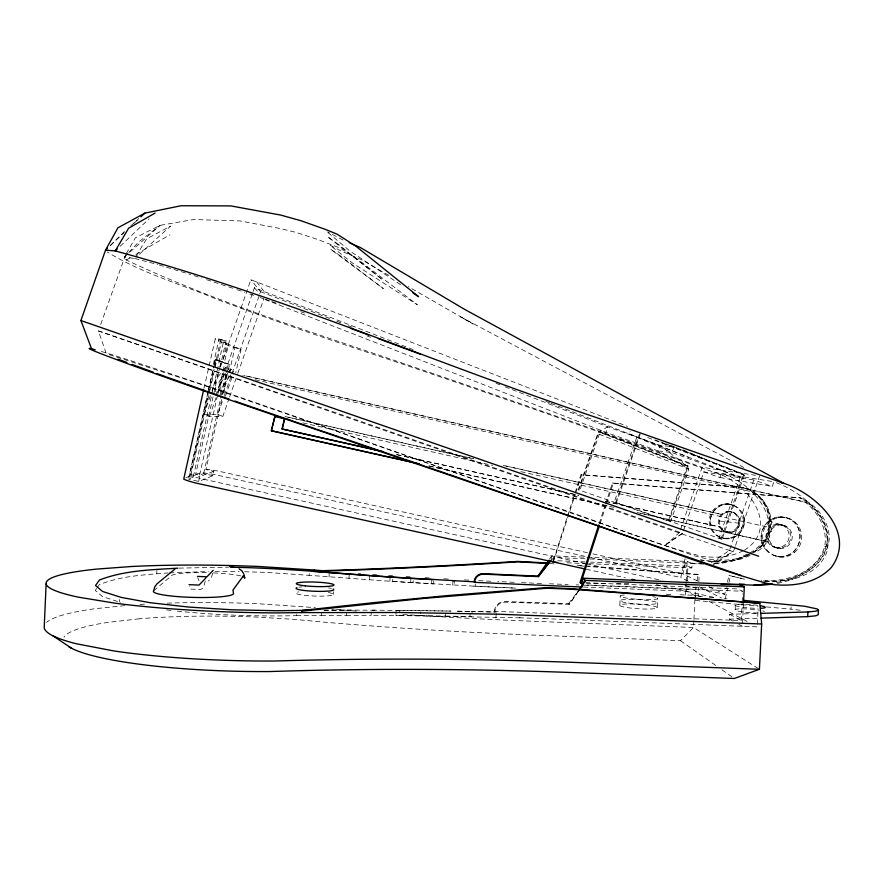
<?xml version="1.0" encoding="UTF-8"?>
<svg xmlns="http://www.w3.org/2000/svg" width="884" height="884" viewBox="0 0 884 884"><rect width="100%" height="100%" fill="white"/><g stroke="black" fill="none" stroke-linecap="round" stroke-linejoin="round"><path stroke-width="0.66" stroke-dasharray="4.42 3.31" d="M753.455 552.29C777.843 540.323 773.721 505.173 752.627 492.001L753.964 492.255C775.124 505.482 779.257 540.754 754.792 552.743M763.224 580.954C787.578 581.672 817.335 572.268 824.761 546.356C827.711 529.207 818.496 512.234 804.981 502.112L242.536 375.203M764.782 581.584C789.235 582.313 819.103 572.865 826.562 546.853C829.512 529.649 820.264 512.609 806.694 502.443L243.608 375.38M119.362 602.059L119.473 599.485M156.777 573.771L156.976 569.406M177.375 611.131C216.889 615.22 256.714 616.601 296.416 615.64L296.604 611.673M512.4 587.982A483.67 39.791 2.8 0 1 473.946 586.147L389.877 581.252L309.146 575.34L309.345 571.108M296.416 615.64L321.422 615.419L321.599 611.474M329.047 576.909L329.246 572.677M333.555 594.413L333.677 591.739M321.422 615.419L346.318 615.319L346.561 610.093L375.269 610.225M349.014 578.412L349.213 574.158M369.313 579.86L369.512 575.594M346.318 615.319L371.136 615.33L371.379 610.148L450.995 611.065M390.076 576.976L389.877 581.252L433.657 583.937L433.812 580.722M392.673 581.396L392.772 579.263M450.531 611.065L396.142 610.303L395.899 615.463L371.136 615.33M520.19 617.839L395.899 615.463L399.281 615.54L399.524 610.38L396.142 610.303M410.673 582.578L410.872 578.291M413.071 582.7L413.171 580.556M399.281 615.54L420.596 615.717L420.784 611.861M431.646 583.838L431.845 579.539M420.596 615.717L445.271 616.071L445.448 612.236M452.962 580.733L452.752 585.031L454.365 585.109L454.52 581.882M445.271 616.071L469.923 616.535L470.166 611.441L496.244 612.082M578.434 591.319L569.285 604.347L505.361 602.159A10.232 9.989 -61.6 0 0 494.808 612.037L472.078 611.496L471.835 616.601L469.923 616.535M473.946 586.147L475.15 586.202L475.249 584.048M496.189 613.352L496.012 617.165L494.576 617.12M619.839 605.142L620.281 595.904M657.155 607.816A18.741 2.265 3.7 0 0 630.049 603.938A18.741 2.265 3.7 0 0 628.237 607.75A18.741 2.265 3.7 0 0 657.155 607.816L657.608 598.523M685.509 594.987L686.094 582.899M686.161 581.561L687.144 561.428L591.418 557.45M702.515 596.678L695.697 596.07L686.68 591.23L686.945 585.948M687.199 580.666L687.918 566.147L590.645 562.125M588.91 563.705L691.852 567.948L692.073 563.616L687.144 561.428M693.874 620.723L693.542 627.474L680.459 640.679L535.638 635.165A486.918 51.195 2.9 0 1 325.71 622.281L294.494 619.386L255.332 617.021A173.352 27.437 1.4 0 0 139.197 618.8M693.94 619.375L695.001 597.772M695.067 596.424L695.863 587.12M695.531 599.374L695.697 596.07M700.581 596.766L698.172 595.484L698.581 587.219M698.846 581.716L699.189 574.821L698.183 574.357L587.783 566.025M732.969 621.098L729.455 619.165L729.687 614.314L758.505 613.441M757.809 612.977A15.127 1.768 4.2 0 1 735.433 610.325L735.112 605.231A15.127 1.724 4.1 0 1 744.792 604.291M493.869 611.33L741.278 620.535L742.129 603.231M742.195 601.894L742.593 593.915M743.499 603.153L742.361 626.27L738.836 624.325M757.345 624.148L758.074 609.308M800.307 610.258L790.97 609.153L791.081 606.899M553.649 559.859L567.108 517.361M551.13 559.307L551.771 555.804L590.059 557.395M697.023 580.733L698.183 574.357M203.95 388.396L215.387 338.462L226.061 340.583L220.039 367.357M213.32 364.429L219.044 338.992M185.817 477.703L189.01 476.587L208.038 392.032M208.337 390.684L213.773 366.529M214.083 365.18L215.287 359.81L219.387 360.738L211.828 394.286M188.789 477.846L208.292 391.203M208.591 389.866L213.983 365.877M214.293 364.539L215.486 359.213L222.602 361.777L226.779 343.213L220.68 339.931L214.37 367.976M585.12 563.495L199.872 478.399A24.365 1.569 12.1 0 1 190.414 475.305L208.359 394.684M208.657 393.347L214.072 369.313M190.325 474.807L190.977 474.653L209.663 391.656M209.961 390.319L216.889 359.523M222.602 361.777L217.21 360.562L221.387 341.998L215.143 338.66M228.337 369.91L229.553 364.517L219.088 361.291L223.21 342.97L228.525 344.174L233.52 346.893A22.111 0.597 12.9 0 0 241.111 349.047L235.807 372.584M221.674 399.513L205.917 469.514L213.917 471.282L212.922 475.691L198.668 481.426L188.491 479.172L193.11 477.493L211.53 395.634M212.922 475.691L203.64 473.636L199.596 475.117L195.651 474.244L219.409 368.683M219.707 367.346L220.912 361.998M229.553 364.517L224.403 362.495L228.525 344.174M199.596 475.117L217.641 394.96M217.939 393.623L224.856 362.893M198.668 481.426L199.762 476.587L213.917 471.282M203.64 473.636L221.066 396.253M221.365 394.916L226.768 370.904M227.066 369.567L228.271 364.23M222.878 394.131L228.028 371.247M229.287 372.484L234.879 347.633L228.348 345.699L223.21 342.97M688.161 581.241L680.779 577.517L685.188 557.948M697.62 581.042L682.835 573.815L686.017 559.694M684.901 585.506L724.725 594.302L726.239 587.562M727.455 582.18L728.969 575.44L744.671 579.219L728.969 575.44M725.344 598.501L727.72 587.937M728.913 582.655L730.394 576.059M665.166 545.649L679.63 532.256L682.547 533.317L664.591 545.461L682.547 533.317M212.624 573.186L211.364 577.871L208.403 581.075M205.276 580.976L203.906 585.948L202.248 588.578L200.635 589.495L190.778 589.098L189.287 586.059M567.528 516.068L574.666 494.068M575.086 492.775L580.976 474.653L745.499 487.703C775.047 498.852 780.13 537.925 750.903 553.351M553.229 562.224L575.285 494.399M575.705 493.095L581.65 474.83L746.66 487.913M599.186 523.593L605.142 505.25M605.573 503.935L612.38 482.973L799.921 497.803C816.297 504.223 829.181 520.775 829.291 538.754C826.341 565.782 798.451 580.313 774.119 583.937M600.159 523.538L606.07 505.328M606.49 504.024L613.253 483.205L801.412 498.09M552.644 561.782L554.069 557.495L551.771 555.804L549.472 559.185M676.492 447.735L744.24 475.183L740.107 477.393L719.024 538.323L722.04 539.351L744.483 474.487L660.878 441.912M711.2 562.754L729.455 550.378L753.809 479.968L772.262 486.443L773.876 481.758C802.528 491.913 835.181 518.864 826.639 552.71C816.319 577.804 785.467 583.805 761.212 580.247M735.145 546.655L733.366 551.804L711.377 563.042M735.587 545.373L759.61 475.901M505.04 386.805L607.861 426.884L660.26 445.414L687.222 466.432L688.769 469.117L670.525 521.803L578.28 489.736L598.556 431.281L688.172 466.056L669.044 521.295M578.799 489.913L599.12 431.326M599.275 434.276L688.769 469.117L658.337 450.962L605.982 432.331L599.275 434.276L579.86 490.277L578.28 489.736M550.942 403.336L740.107 477.393L672.083 452.564L629.231 433.845L630.06 431.469M722.04 539.351L614.325 501.913L636.789 437.105M615.75 502.399L639.508 433.845M640.292 433.9L616.468 502.642L614.325 501.913M674.094 446.763L672.083 452.564L658.337 450.962L660.26 445.414L674.094 446.763L667.807 443.989M688.172 466.056L687.387 465.934L668.315 521.052L670.525 521.803M680.525 529.66L702.117 467.304L755.533 475.294M683.431 530.754L703.819 471.868L753.809 479.968M703.819 471.868L719.963 477.526L721.377 473.426C753.334 481.647 791.346 528.223 752.45 553.03M721.035 539.008L743.411 474.321L744.483 474.487M229.199 398.132L222.834 416.386L209.53 416.397L203.861 414.441L211.552 392.419M212.005 391.126L218.79 371.689M220.591 366.506L250.89 279.698L627.441 426.397M215.84 395.159L223.74 372.507M224.182 371.258L225.497 367.479L229.011 368.75L226.415 371.932M209.53 416.397L217.243 394.308M217.696 393.004L252.614 292.936M253.067 291.643L254.426 287.742L414.905 350.296M220.072 394.363L228.116 371.302M222.193 394.54L230.967 369.379L234.337 370.595L231.741 373.788M203.861 414.441L217.674 414.607L222.635 400.375M224.437 395.203L260.548 291.709L250.89 279.698M225.398 396.209L233.442 373.159M229.652 396.828L237.387 374.661M237.84 373.357L263.775 299.046M100.71 324.45L125.583 254.791M126.235 253.653L135.396 237.752L160.081 225.354L193.574 219.541L240.205 220.945L280.206 228.536L295.61 232.282L317.632 239.453L339.964 248.017L357.821 259.377L417.358 304.759L351.766 262.548L329.754 244.956L340.782 250.879L361.733 259.774L389.7 275.896M136.048 256.172L146.545 238.912L170.568 226.083L138.644 254.879M578.523 590.656L569.285 604.347L568.523 603.684L504.852 601.507A10.199 9.956 -61.6 0 0 494.333 611.341M96.599 588.501L95.273 590.401L102.334 596.501L120.876 602.545M97.273 587.562L99.262 584.722C121.042 575.749 144.998 574.832 168.192 572.931M568.523 603.684L578.18 591.098M225.497 367.479L215.818 379.49L215.353 392.518M225.542 372.993L219.11 381.689L219.121 393.104M227.74 373.346L220.812 382.661L220.823 394.408M228.547 372.352L230.967 369.379M230.868 374.849L224.448 383.534L224.47 396.231M127.904 253.277L124.279 257.067L126.29 260.018C211.873 300.295 302.394 328.947 391.778 359.534A489.913 15.713 19.1 0 1 558.08 416.784L702.117 467.304M128.821 252.327L138.81 241.896L160.081 225.354L127.34 254.349M110.312 245.409L124.766 231.254M120.235 246.205L149.131 218.746M550.92 560.478L554.069 557.495L588.324 558.909M110.445 245.52L124.213 232.558M134.048 223.309L138.965 218.679M130.799 225.818L138.832 218.558M126.324 255.255L124.279 257.067L134.644 258.471L137.639 255.774M153.75 590.711L171.971 575.34A36.587 4.166 1.6 0 1 208.138 572.733M744.394 550.213C782.495 525.914 745.245 480.288 713.941 472.255L563.55 419.513A474.056 15.172 19.1 0 0 389.778 359.788C332.417 340.782 275.2 321.279 218.646 299.963C181.496 284.394 141.396 273.057 107.13 251.918M749.731 552.942C778.417 537.56 774.053 500.167 745.499 487.703M220.68 339.931L226.061 340.583M712.073 565.638L729.808 553.616M126.29 260.018L131.075 257.255M135.849 254.493L169.982 234.779M748.704 554.909C734.007 562.379 716.559 562.622 700.592 559.76M750.019 555.373C736.482 562.191 720.405 563.218 705.587 560.754M747.267 554.091L736.173 559.252L720.537 562.92L711.576 563.34M748.439 554.5L737.3 559.683L721.62 563.362L713.918 563.727M751.201 553.539C733.223 562.898 711.83 561.263 693.045 555.318L531.185 499.228A499.615 5.547 19.2 0 1 324.074 426.884L203.596 385.247L108.732 354.473M743.168 550.71C730.538 557.406 715.941 558.091 702.006 556.401C645.994 541.87 592.623 518.488 537.45 501.173A487.416 5.392 19.2 0 1 338.528 431.69L271.797 408.275A173.275 2.895 19 0 0 162.17 370.982L132.456 361.224A173.397 2.895 19 0 0 99.317 350.882M195.651 474.244L201.563 472.73A27.282 1.68 12.2 0 1 215.541 474.785L589.308 557.307M784.881 517.471C767.577 512.786 753.897 535.892 765.367 549.207M776.528 582.468C799.633 578.655 824.982 563.672 827.7 538.345C827.711 520.643 815.28 505.405 799.921 497.803M139.153 618.822L107.494 622.446A173.352 27.437 1.4 0 0 63.991 637.187M124.81 605.65L94.588 608.767A192.281 28.818 1.5 0 0 46.642 622.38M169.529 572.865L208.359 571.561M179.12 568.114L228.536 567.174M729.455 619.165L759.643 618.192M729.963 532.002L727.289 532.069A10.365 10.21 -75.6 0 1 718.261 521.118A10.365 10.21 -75.6 0 1 728.736 511.427L733.344 512.422M724.305 538.29L728.747 538.19M725.41 538.665C738.107 540.411 748.284 525.914 743.013 514.466M776.461 547.605L779.478 547.528M780.937 547.981L777.898 548.058A11.79 11.591 -75.6 0 1 767.655 535.605A11.79 11.591 -75.6 0 1 779.555 524.577L782.539 525.03M779.555 548.5L782.362 548.434A11.835 11.636 -75.6 0 0 781.997 525.008L768.903 521.096M778.428 556.456C803.711 559.55 808.285 519.582 782.915 517.063M779.887 556.953L785.003 556.821M723.753 504.101L728.195 504.002L734.04 505.493M729.3 504.256C718.394 502.863 708.692 513.438 710.449 524.124M726.957 511.549L729.62 511.493A10.365 10.21 -75.6 0 1 738.648 522.433A10.365 10.21 -75.6 0 1 728.184 532.124L725.554 531.726M779.257 517.527L784.373 517.405M776.086 524.334L779.113 524.256M777.533 524.709L780.561 524.632A11.79 11.591 -75.6 0 1 790.804 537.085A11.79 11.591 -75.6 0 1 778.914 548.124L775.92 547.671M781.997 525.008L778.959 525.085A11.835 11.636 -75.6 0 0 779.323 548.511M215.022 571.506L239.199 571.639M323.876 610.269L350.97 610.181M324.284 610.159L346.561 610.093M586.291 583.164L605.573 583.341M616.59 583.44L631.74 583.584M457.072 611.198L472.078 611.496M457.835 611.198L470.166 611.441M244.636 571.782L265.012 572.313L309.146 575.34M519.24 617.806L544.411 618.623M543.936 618.612L757.212 626.844L754.803 625.563M585.506 582.766L737.632 588.921L742.715 591.252L583.009 584.799M541.461 583.462L536.124 583.241A473.868 37.868 2.8 0 1 521.063 582.611M549.472 583.783L568.147 584.534M576.136 584.854L578.799 584.965M584.125 585.186L695.399 589.672M583.506 587.075L686.68 591.23M666.304 594.214L673.442 594.501M680.017 594.766L698.172 595.484M589.694 558.964L703.896 563.705M692.073 563.616L703.642 564.091M557.771 560.765L585.175 561.893M566.953 562.799L587.54 563.649M777.798 517.184L782.881 517.405M577.075 565.219L586.446 565.926M549.726 563.561L555.207 563.97M579.893 565.837L584.004 566.147M585.374 566.246L699.189 574.821M709.333 597.297L714.791 597.783M724.35 598.634L727.068 598.888M695.476 600.468L758.229 606.17M766.417 606.921L790.97 609.153M719.388 520.985L739.897 523.251M166.501 609.894L171.938 610.513M700.471 560.08L704.305 560.589M774.318 547.163L777.301 547.616A11.746 11.547 -75.6 0 0 789.147 536.621A11.746 11.547 -75.6 0 0 778.948 524.223M724.703 531.439L729.433 532.522A10.398 10.243 -75.6 0 0 732.637 512.168L729.996 511.759A10.398 10.243 -75.6 0 0 722.659 514.643L504.488 465.724M713.941 472.255L772.715 481.57M719.963 477.526L772.262 486.443M804.981 502.112L806.694 502.443M586.468 563.793L660.624 580.158M189.01 476.587L193.11 477.493M586.214 569.219L625.308 577.827M656.304 584.667L715.62 597.739M587.451 552.71L218.569 471.172A22.111 1.293 12.2 0 0 205.917 469.514M592.844 553.903L682.835 573.815M590.656 557.594L680.779 577.517M190.977 474.653L199.762 476.587M473.504 458.774L284.957 416.497L473.702 458.763M302.836 422.861L492.62 465.404M520.941 471.669L771.257 527.858L769.666 527.428M396.839 454.608L578.589 495.261M605.518 501.294L720.692 527.151A10.398 10.243 -75.6 0 0 726.792 532.113M396.584 454.663L578.368 495.316M605.297 501.338L720.692 527.151M429.281 465.978L609.761 506.311M640.734 513.239L769.025 542.047L637.01 512.543M428.629 465.967L614.148 507.427M255.056 379.755L753.964 492.255M503.327 465.404L722.659 514.643M221.387 341.998L226.779 343.213M234.879 347.633L241.111 349.047M219.088 361.291L224.403 362.495M784.948 525.737L777.942 524.157A11.746 11.547 -75.6 0 0 766.085 535.152A11.746 11.547 -75.6 0 0 776.296 547.55M134.644 258.471L157.628 264.504M581.02 474.664L581.65 474.83M612.38 482.973L613.253 483.205M779.379 556.887L773.025 555.053L774.925 555.727M789.81 518.831L783.423 517.118A19.835 19.492 -75.6 0 0 761.986 542.666A19.835 19.492 -75.6 0 0 793.688 551.406A19.835 19.492 -75.6 0 0 788.329 518.477M728.637 504.046L732.913 505.228M724.957 538.61L719.587 537.063L721.079 537.605M770.152 531.041L771.544 531.439M824.761 546.356L826.562 546.853M106.08 353.07L98.444 330.936L334.119 412.11A488.852 1.193 19.2 0 0 535.384 482.145L679.63 532.256M159.109 264.957L190.811 274.581M694.371 521.162L695.509 521.527M739.057 535.207L740.516 535.671M773.533 546.887L776.373 547.782M194.016 275.598L201.552 278.051M206.58 279.687L234.426 288.781M236.978 289.632L244.68 292.272M249.807 294.029L253.664 295.355M260.084 297.554L263.94 298.88M265.233 299.322L270.382 301.079M271.664 301.521L279.388 304.173M217.674 414.607L222.834 416.386M260.548 291.709L331.666 319.234M300.704 311.721L304.439 313.058M729.455 550.378L733.366 551.804L98.444 330.936M366.915 335.854L370.694 337.257M215.287 359.81L217.21 360.562M654.9 439.845L743.411 474.321M647.707 437.536L744.24 475.183M545.815 401.325L549.66 402.828M336.738 321.212L341.81 323.19M348.241 325.688L352.097 327.191M496.046 383.302L499.902 384.805M265.034 299.532L605.982 432.331L607.861 426.884L598.369 431.823L687.222 466.432M598.556 431.281L687.387 465.934M215.486 359.213L219.387 360.738M629.231 433.845L688.57 457.304M682.923 449.846L708.106 460.542M343.08 240.05L327.577 231.906M687.918 566.147L691.852 567.948M708.714 586.468L724.725 594.302M699.233 586.81L721.366 597.96M743.864 467.526L460.476 316.803L473.183 324.019L408.309 286.626M709.012 601.253L748.77 622.358M729.687 614.314L741.278 620.535M758.35 668.602L693.542 627.474L534.301 621.308A473.769 46.962 2.9 0 1 402.916 614.391M400.551 284.681L349.5 250.691L327.456 232.116M680.459 640.679L717.488 666.669M721.974 669.818L733.19 677.696M735.112 605.231L735.665 605.717A15.127 1.724 4.1 0 0 758.041 608.325M254.426 287.742L259.52 293.908M256.537 281.687L265.697 293.521M197.696 577.727L199.033 580.711M213.442 572.92A36.587 4.166 1.6 0 1 241.343 576.059M746.03 604.336A15.127 1.724 4.1 0 1 757.4 605.286M734.891 609.827A15.127 1.768 4.2 0 1 743.356 608.822A15.127 1.768 4.2 0 1 759.356 610.181M762.815 610.888A15.127 1.768 4.2 0 1 764.428 611.43M328.34 592.567A18.896 2.343 2.1 0 1 328.771 595.761A18.896 2.343 2.1 0 1 303.278 595.164A18.896 2.343 2.1 0 1 298.748 591.871M298.969 587.208A18.896 2.287 2.1 0 1 302.107 586.865M328.55 587.915A18.896 2.287 2.1 0 1 331.434 588.501M140.015 604.435A192.281 28.818 1.5 0 1 146.678 604.048M167.253 603.164A192.281 28.818 1.5 0 1 257.355 603.684L312.582 607.441A473.769 46.962 2.9 0 0 315.279 607.673M356.318 611.043A473.769 46.962 2.9 0 1 331.655 609.076M514.212 582.313A473.868 37.868 2.8 0 1 497.714 581.573M490.841 581.241A473.868 37.868 2.8 0 1 475.714 580.49M468.829 580.147A473.868 37.868 2.8 0 1 463.338 579.86M448.243 579.042A473.868 37.868 2.8 0 1 442.773 578.733M429.116 577.948A473.868 37.868 2.8 0 1 425.027 577.705M410.099 576.81A473.868 37.868 2.8 0 1 406.043 576.556M392.584 575.694A473.868 37.868 2.8 0 1 388.562 575.429M376.562 574.633A473.868 37.868 2.8 0 1 372.573 574.357M360.694 573.528A473.868 37.868 2.8 0 1 358.064 573.34M515.471 588.114A477.106 39.415 2.8 0 1 475.15 586.202M657.243 597.949A18.741 2.155 3.6 0 1 645.773 599.672A18.741 2.155 3.6 0 1 622.9 597.352A18.741 2.155 3.6 0 1 626.745 594.844M652.9 596.678A18.741 2.155 3.6 0 1 655.63 597.319M731.079 532.356L728.405 532.422A10.387 10.243 -75.6 0 1 728.073 511.836L730.748 511.781A10.387 10.243 -75.6 0 1 731.079 532.356M340.97 256.227L330.517 249.189L383.369 288.615L340.97 256.227M338.45 244.448L327.378 236.536L382.639 279.841L338.45 244.448M736.814 534.588A17.26 17.017 -75.6 0 0 732.505 505.062A17.26 17.017 -75.6 0 0 709.388 523.781A17.26 17.017 -75.6 0 0 736.814 534.588M737.952 534.942A17.315 17.061 -75.6 0 0 733.632 505.328A17.315 17.061 -75.6 0 0 710.449 524.113A17.315 17.061 -75.6 0 0 737.952 534.942M794.274 552.666A19.901 19.558 -75.6 0 0 789.335 518.632A19.901 19.558 -75.6 0 0 762.737 540.234A19.901 19.558 -75.6 0 0 794.274 552.666M628.458 603.076A18.741 2.21 3.6 0 0 657.387 603.175A18.741 2.21 3.6 0 0 630.27 599.363A18.741 2.21 3.6 0 0 628.458 603.076"/><path stroke-width="1.33" d="M46.134 584.015L44.2 627.806A192.281 28.818 1.5 0 0 76.289 643.74L113.517 650.889A192.281 28.818 1.5 0 0 274.416 661.022C372.573 658.083 470.818 658.602 568.953 662.226L759.422 669.276L761.665 624.005L759.809 603.219L570.169 588.567L545.903 587.639L448.641 595.484L375.634 602.446L302.129 610.424L301.477 612.601L276.626 612.921A192.325 23.238 1.7 0 1 115.649 603.275L78.356 597.164A192.325 23.238 1.7 0 1 96.356 569.119L131.451 566.511A192.325 23.238 1.7 0 1 259.056 566.5L314.306 570.036A473.868 37.868 2.8 0 0 325.168 570.887M743.566 601.794L744.306 586.843L739.179 584.567M761.014 618.148L807.689 616.645L807.921 611.96L815.998 611.153L818.44 610.148L817.192 608.932L804.473 606.225L743.444 600.358M818.44 610.148L818.208 614.778L815.766 615.805L807.689 616.645M203.651 389.745L183.739 479.062A30.067 2.033 12.1 0 0 195.375 482.929L584.865 568.92M271.344 430.817L274.902 416.519L271.344 430.817L419.226 463.868M383.115 451.647L282.129 429.06L284.394 419.005M282.129 429.06L284.659 418.994M475.36 581.904L392.872 577.119A477.117 38.388 2.8 0 1 313.897 571.395L314.306 570.036M598.755 524.897L580.026 582.545L583.009 584.799L579.197 590.236M582.081 579.142L580.788 583.12L599.308 526.146M91.759 349.357L80.908 320.538L105.528 250.15L117.915 227.818L144.865 213.121L181.109 205.74L230.834 205.906L280.659 215.055L301.179 220.801L325.655 229.497L337.113 234.172L355.788 246.15L418.552 296.659L412.927 292.913M578.976 590.048L585.451 580.401L744.306 586.843M548.71 560.323L538.013 576.147L483.194 573.672A8.641 8.619 27 0 0 474.144 581.849M579.296 589.518L585.451 580.401L582.412 578.18L583.009 584.799M538.511 576.622L550.92 560.478L538.013 576.147L538.511 576.622L483.57 574.147A8.674 8.652 27 0 0 474.487 582.346L582.125 587.02M205.961 577.838L199.033 585.075L189.065 584.678M213.243 570.235L206.966 576.788L197.486 576.401M117.24 249.045L115.251 250.934L105.528 250.15L107.494 248.305M140.932 216.823L144.865 213.121M174.91 569.097L157.02 583.805L154.689 586.943L153.75 590.711A40.189 4.995 1.5 0 0 188.911 597.264A40.189 4.995 1.5 0 0 233.542 593.849L232.956 590.048L244.172 574.799L244.702 578.258A36.587 4.166 1.6 0 0 242.559 576.423M155.109 213.055L128.611 228.227L115.251 250.934C281.919 295.864 440.619 365.225 604.07 420.165L783.909 483.349C816.186 493.791 857.381 532.411 831.236 567.572C815.545 584.125 791.169 587.02 769.599 584.158C693.255 562.688 619.794 531.45 544.157 507.526L288.593 420.121A173.474 2.895 19 0 1 95.218 349.744M759.422 669.276L734.317 678.481L565.329 672.304C466.962 668.724 368.473 668.337 270.084 671.542A173.43 27.448 1.4 0 1 92.986 655.773A173.352 27.437 1.4 0 1 68.819 646.712M301.908 611.142L424.563 598.346L546.555 588.247L570.909 589.175L759.809 603.219M761.964 584.125L767.378 583.86M753.82 585.153L772.848 584.236L753.842 585.164L582.412 578.18M177.783 568.18C151.473 569.749 124.324 570.379 99.472 579.992L95.494 585.517L102.555 591.462L121.108 597.385L150.435 602.755L188.491 607.043L231.995 609.794L276.902 610.745L311.135 610.236M761.257 613.363L807.921 611.96M301.477 612.601L399.944 612.501L497.703 614.192L761.665 624.005M306.207 610.402L310.284 610.369M721.267 584.39L739.168 584.556M232.591 567.241C299.831 568.589 366.694 576.567 433.856 579.639M557.351 562.401L552.644 561.782M739.212 584.037L744.516 584.258M452.962 580.733L454.564 580.81M390.076 576.976L392.872 577.119M547.605 562.997L517.549 561.406A479.979 37.183 -3.4 0 1 314.03 570.931M548.356 563.451L518.024 561.848A481.073 37.349 -3.4 0 1 313.897 571.395M781.401 482.951L783.909 483.349L464.409 309.256L360.285 247.465L349.224 242.702M232.393 567.097L229.752 566.578L233.531 567.329M632.049 579.318L634.745 579.915M274.57 416.53L289.698 419.834M282.405 429.016L375.302 449.79M271.697 430.762L411.767 462.067M315.455 428.817L275.145 415.038M316.704 429.237L338.561 436.674M339.843 437.105L403.911 458.973M405.181 459.404L424.375 465.978M425.657 466.421L447.392 473.879M448.674 474.31L741.444 575.572M252.26 407.159L273.885 414.596M758.715 556.224L80.908 320.538M206.326 391.126L228.613 398.905M234.835 401.071L250.99 406.717M166.8 377.092L185.507 383.733M186.745 384.175L205.099 390.684M153.297 372.197L132.025 364.418M157.043 373.556L165.761 376.717M378.352 338.66L420.077 354.075M350.97 328.461L368.617 335.036M117.992 359.114L126.92 362.484M52.907 635.806L71.792 648.392M239.067 568.843L241.885 570.821L243.697 573.738M761.135 608.269A15.127 1.724 4.1 0 0 765.279 607.319L764.649 606.822A15.127 1.724 4.1 0 0 760.571 605.772M333.224 589.12A18.896 2.287 2.1 0 1 314.284 591.263A18.896 2.287 2.1 0 1 296.891 587.672M305.367 585.86A18.896 2.221 2.1 0 0 333.986 585.031A18.896 2.221 2.1 0 0 305.974 582.037A18.896 2.221 2.1 0 0 305.367 585.86"/></g></svg>
